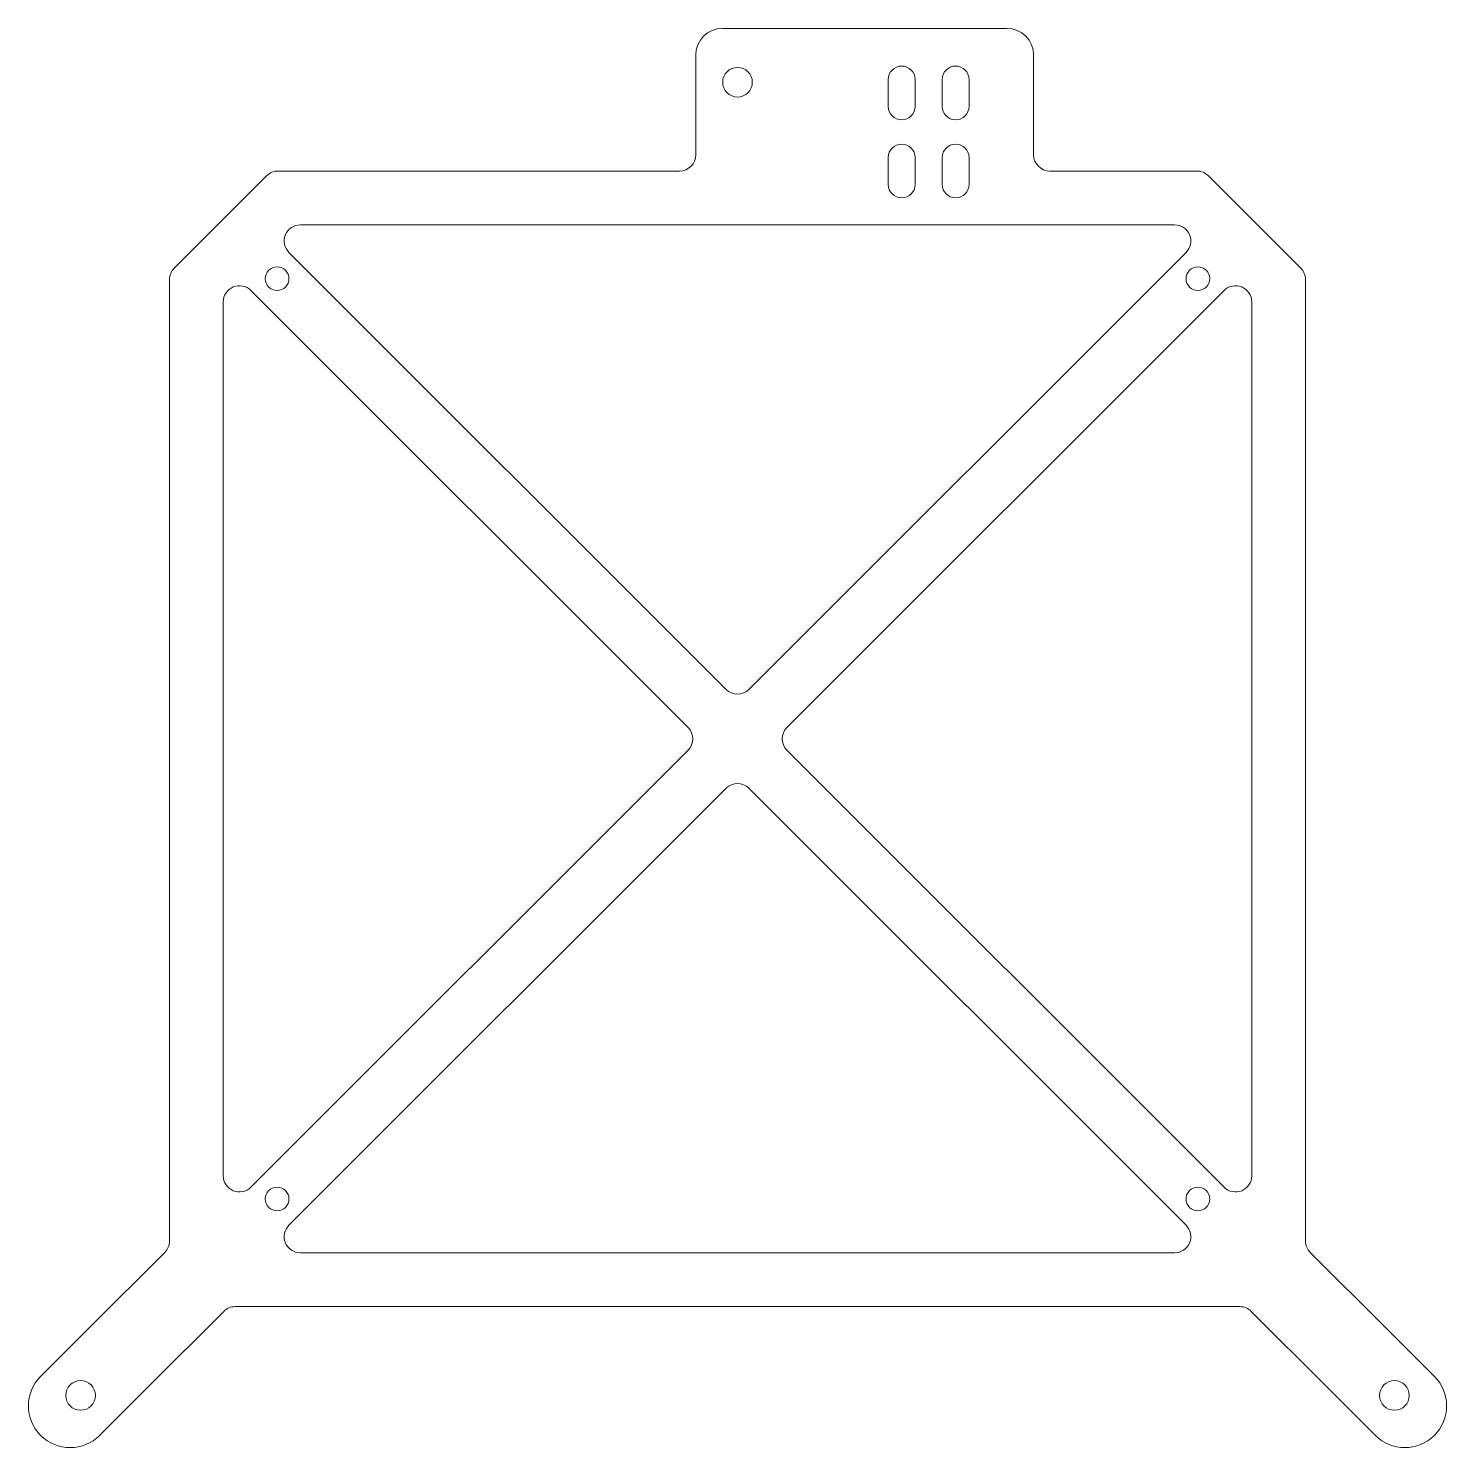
# Model space of a CAD drawing. Header units: millimetres. Extents: x 0 to 264, y 0 to 264.
import ezdxf

# ---------------------------------------------------------------- set-up
doc = ezdxf.new("R2010")
doc.units = ezdxf.units.MM
doc.layers.get('0').update_dxf_attribs({"lineweight": 0, "true_color": 0xffffff})

msp = doc.modelspace()

# ---------------------------------------------------------------- linework, layer by layer
for p, q in [((129.25, 264), (182, 264)), ((124.25, 252.5), (124.25, 259)), ((187, 252.5), (187, 259)), ((160, 249.5), (160, 254.5)), ((165, 249.5), (165, 254.5)), ((170, 249.5), (170, 254.5)), ((175, 249.5), (175, 254.5)), ((124.25, 252.5), (124.25, 240.5)), ((187, 252.5), (187, 240.5)), ((160, 235), (160, 240)), ((165, 235), (165, 240)), ((170, 235), (170, 240)), ((175, 235), (175, 240)), ((46.67, 237.5), (121.25, 237.5)), ((190, 237.5), (217.33, 237.5)), ((27.38, 219.45), (44.55, 236.62)), ((236.62, 219.45), (219.45, 236.62)), ((50.81, 227.5), (213.19, 227.5)), ((129.88, 141.19), (48.69, 222.38)), ((134.12, 141.19), (215.31, 222.38)), ((26.5, 38.7), (26.5, 217.33)), ((237.5, 217.33), (237.5, 38.7)), ((122.81, 134.12), (41.62, 215.31)), ((141.19, 134.12), (222.38, 215.31)), ((36.5, 50.81), (36.5, 213.19)), ((227.5, 213.19), (227.5, 50.81)), ((41.62, 48.69), (122.81, 129.88)), ((222.38, 48.69), (141.19, 129.88)), ((48.69, 41.62), (129.88, 122.81)), ((215.31, 41.62), (134.12, 122.81)), ((11.68, 22.64), (25.62, 36.58)), ((50.81, 36.5), (213.19, 36.5)), ((252.32, 22.64), (238.38, 36.58)), ((38.7, 26.5), (225.3, 26.5)), ((22.64, 11.68), (36.58, 25.62)), ((241.36, 11.68), (227.42, 25.62)), ((2.57, 13.53), (11.68, 22.64)), ((261.42, 13.54), (252.32, 22.64)), ((13.54, 2.58), (22.64, 11.68)), ((250.46, 2.58), (241.36, 11.68))]:
    msp.add_line(p, q)
for centre, radius in [((132, 254), 2.75), ((46.5, 217.5), 2.2), ((217.5, 217.5), 2.2), ((46.5, 46.5), 2.2), ((217.5, 46.5), 2.2), ((10, 10), 2.75), ((254, 10), 2.75)]:
    msp.add_circle(centre, radius)
for centre, radius, start, end in [((129.25, 259), 5, 90, 180), ((182, 259), 5, 0, 90), ((162.5, 254.5), 2.5, 0, 180), ((172.5, 254.5), 2.5, 0, 180), ((162.5, 249.5), 2.5, 180, 0), ((172.5, 249.5), 2.5, 180, 0), ((121.25, 240.5), 3, 270, 0), ((162.5, 240), 2.5, 0, 180), ((172.5, 240), 2.5, 0, 180), ((190, 240.5), 3, 180, 270), ((46.67, 234.5), 3, 90, 135), ((217.33, 234.5), 3, 45, 90), ((162.5, 235), 2.5, 180, 0), ((172.5, 235), 2.5, 180, 0), ((50.81, 224.5), 3, 90, 225), ((213.19, 224.5), 3, 315, 90), ((29.5, 217.33), 3, 135, 180), ((234.5, 217.33), 3, 0, 45), ((39.5, 213.19), 3, 45, 180), ((224.5, 213.19), 3, 0, 135), ((132, 143.31), 3, 225, 315), ((120.69, 132), 3, 315, 45), ((143.31, 132), 3, 135, 225), ((132, 120.69), 3, 45, 135), ((39.5, 50.81), 3, 180, 315), ((224.5, 50.81), 3, 225, 360), ((50.81, 39.5), 3, 135, 270), ((213.19, 39.5), 3, 270, 45), ((23.5, 38.7), 3, 315, 0), ((240.5, 38.7), 3, 180, 225), ((38.7, 23.5), 3, 90, 135), ((225.3, 23.5), 3, 45, 90), ((8.06, 8.06), 7.75, 135.044, 315.044), ((255.94, 8.06), 7.75, 225, 45)]:
    msp.add_arc(centre, radius, start, end)

doc.saveas('drawing.dxf')
